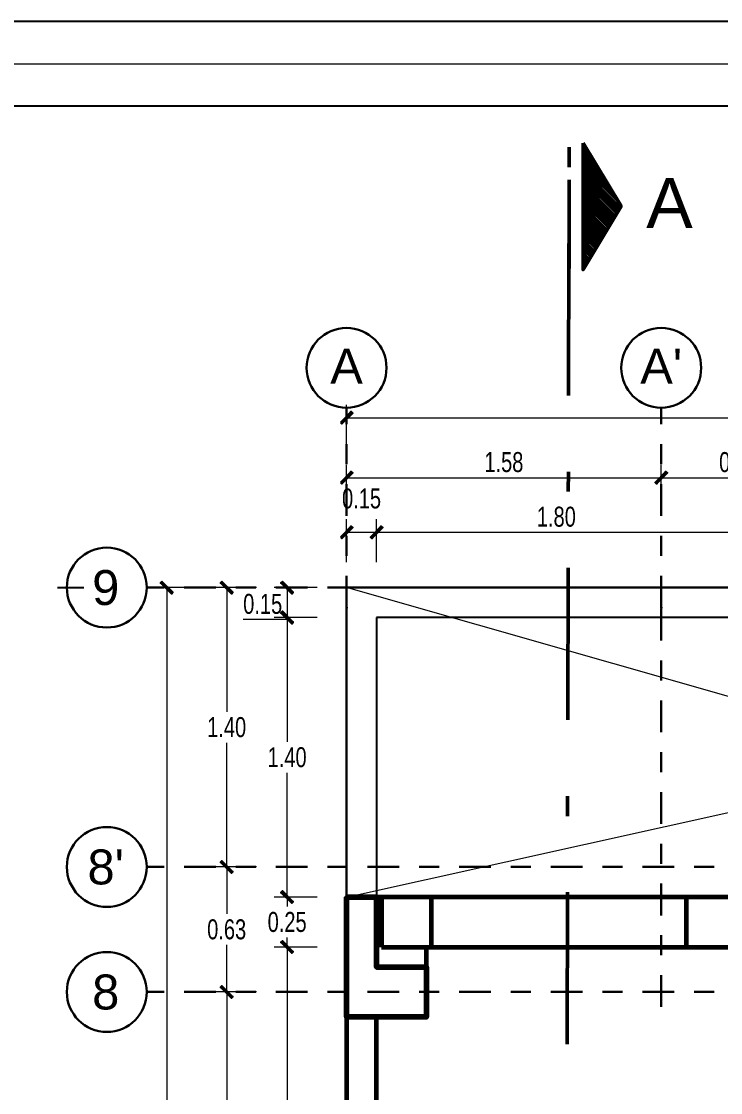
# Model space of a CAD drawing. Header units: millimetres. Extents: x 10610 to 10705, y -16613.7 to -16584.2.
# Drawn here: x 10623.5 to 10627, y -16589.57 to -16584.21 of the extents above; entities that cross this region are included whole.
import ezdxf
from ezdxf.enums import TextEntityAlignment as Align

# ---------------------------------------------------------------- set-up
doc = ezdxf.new("R2010")
doc.units = ezdxf.units.MM
for name, pattern in [('DASHDOTX2', [50.8, 25.4, -12.7, 0, -12.7]), ('HIDDEN', [0.375, 0.25, -0.125]), ('Punto & Rayas', [0.335139, 0.15875, -0.088194, 0, -0.088194])]:
    doc.linetypes.add(name, pattern=pattern)
doc.layers.add('0.2', color=2, linetype='Continuous')
doc.layers.add('Nuevo_Estructura - Forjados', color=7, linetype='Continuous')
for name, color, linetype, lineweight in [('0.6', 252, 'Continuous', 50), ('COLUMNAS', 6, 'Continuous', 20), ('Muro Alto', 1, 'Continuous', 80), ('P6', 255, 'Continuous', 20)]:
    doc.layers.add(name, color=color, linetype=linetype, lineweight=lineweight)
doc.layers.add('Nuevo_Estructura - Forjados_Pluma_Nº__209', color=7, linetype='Continuous', lineweight=30, true_color=0x3e4f7b)
doc.layers.add('Nuevo_Estructura - Forjados_Pluma_Nº__219', color=7, linetype='Continuous', lineweight=13, true_color=0x404b6a)
doc.styles.add('Estilo_Generado_1', font='arial.ttf')
doc.styles.add('mahico', font='GOTHIC.TTF', dxfattribs={"width": 0.75})
doc.styles.add('TEXTO PRINCIPAL', font='swissek.ttf', dxfattribs={"height": 0.15})
doc.dimstyles.new('Copia de 50 P', dxfattribs={"dimtxt": 0.1, "dimasz": 0.01, "dimexe": 0.065, "dimexo": 0.0625, "dimgap": 0.025, "dimtad": 1, "dimtih": 1, "dimtoh": 1, "dimzin": 0, "dimdsep": 46, "dimtxsty": 'mahico', "dimblk": 'pa cotas', "dimcen": 0.09, "dimdle": 0.3, "dimclrd": 256, "dimclre": 256, "dimclrt": 256, "dimadec": 0, "dimazin": 0, "dimtfac": 1, "dimtofl": 0, "dimtmove": 0, "dimatfit": 3, "dimfxl": 0.15, "dimfxlon": 1, "dimtolj": 1, "dimtzin": 0, "dimlwd": 5, "dimlwe": 5, "dimarcsym": 0})

# ---------------------------------------------------------------- blocks, each defined once
blk = doc.blocks.new('*X335')
at = {"color": 0}
for p, q in [((-18.3448, 8.7763), (-18.3299, 8.7912)), ((-18.3395, 8.7851), (-18.3299, 8.7947)), ((-18.3342, 8.794), (-18.3299, 8.7983)), ((-18.3713, 8.7321), (-18.3299, 8.7735)), ((-18.366, 8.7409), (-18.3299, 8.777)), ((-18.3607, 8.7498), (-18.3299, 8.7806)), ((-18.3554, 8.7586), (-18.3299, 8.7841)), ((-18.3501, 8.7674), (-18.3299, 8.7877)), ((-18.3892, 8.7), (-18.3299, 8.7594)), ((-18.3879, 8.6978), (-18.3299, 8.7558)), ((-18.3872, 8.7056), (-18.3299, 8.7629)), ((-18.3819, 8.7144), (-18.3299, 8.7664)), ((-18.3766, 8.7232), (-18.3299, 8.77)), ((-18.3866, 8.6956), (-18.3299, 8.7523)), ((-18.3853, 8.6934), (-18.3299, 8.7488)), ((-18.3839, 8.6912), (-18.3299, 8.7452)), ((-18.3826, 8.689), (-18.3299, 8.7417)), ((-18.3813, 8.6868), (-18.3299, 8.7382)), ((-18.3799, 8.6846), (-18.3299, 8.7346)), ((-18.3786, 8.6824), (-18.3299, 8.7311)), ((-18.3773, 8.6801), (-18.3299, 8.7276)), ((-18.376, 8.6779), (-18.3299, 8.724)), ((-18.3746, 8.6757), (-18.3299, 8.7205)), ((-18.3733, 8.6735), (-18.3299, 8.7169)), ((-18.372, 8.6713), (-18.3299, 8.7134)), ((-18.3707, 8.6691), (-18.3299, 8.7099)), ((-18.3693, 8.6669), (-18.3299, 8.7063)), ((-18.368, 8.6647), (-18.3299, 8.7028)), ((-18.3667, 8.6625), (-18.3299, 8.6993)), ((-18.3654, 8.6603), (-18.3299, 8.6957)), ((-18.364, 8.658), (-18.3299, 8.6922)), ((-18.3627, 8.6558), (-18.3299, 8.6887)), ((-18.3614, 8.6536), (-18.3299, 8.6851)), ((-18.3601, 8.6514), (-18.3299, 8.6816)), ((-18.3587, 8.6492), (-18.3299, 8.6781)), ((-18.3574, 8.647), (-18.3299, 8.6745)), ((-18.3561, 8.6448), (-18.3299, 8.671)), ((-18.3548, 8.6426), (-18.3299, 8.6674)), ((-18.3534, 8.6404), (-18.3299, 8.6639)), ((-18.3521, 8.6382), (-18.3299, 8.6604)), ((-18.3508, 8.6359), (-18.3299, 8.6568)), ((-18.3495, 8.6337), (-18.3299, 8.6533)), ((-18.3481, 8.6315), (-18.3299, 8.6498)), ((-18.3468, 8.6293), (-18.3299, 8.6462)), ((-18.3455, 8.6271), (-18.3299, 8.6427)), ((-18.3442, 8.6249), (-18.3299, 8.6392)), ((-18.3428, 8.6227), (-18.3299, 8.6356)), ((-18.3415, 8.6205), (-18.3299, 8.6321)), ((-18.3402, 8.6183), (-18.3299, 8.6286)), ((-18.3388, 8.6161), (-18.3299, 8.625)), ((-18.3375, 8.6139), (-18.3299, 8.6215)), ((-18.3362, 8.6116), (-18.3299, 8.6179)), ((-18.3349, 8.6094), (-18.3299, 8.6144)), ((-18.3335, 8.6072), (-18.3299, 8.6109)), ((-18.3322, 8.605), (-18.3299, 8.6073)), ((-18.3309, 8.6028), (-18.3299, 8.6038))]:
    blk.add_line(p, q, dxfattribs=at)
blk = doc.blocks.new('INDC')
at = {"layer": '0.6', "linetype": 'DASHDOTX2', "ltscale": 0.005}
blk.add_line((-0.0202, -0.0891), (-0.0202, 0.0893), dxfattribs=at)
at = {"layer": '0.6'}
blk.add_lwpolyline([(0, 0.0909), (0, -0.0909), (0.0545, 0)], close=True, dxfattribs=at)
at = {"xscale": -0.9085966123466278, "yscale": 0.9085966123466278, "zscale": 0.9085966123460401}
blk.add_blockref('*X335', (-16.6545, -7.9058), dxfattribs=at)
blk = doc.blocks.new('hjygfvdc')
at = {"layer": '0.6', "linetype": 'DASHDOTX2', "ltscale": 0.03}
blk.add_line((3030.3432, 68.8445), (3030.3974, 92.8394), dxfattribs=at)
at = {"layer": '0.2', "xscale": 3.485268437144879, "yscale": 3.485268437144879, "zscale": 3.485268437144879}
blk.add_blockref('INDC', (3030.4678, 92.528), dxfattribs=at)
at = {"color": 252, "style": 'TEXTO PRINCIPAL'}
blk.add_text('A', height=0.25, dxfattribs=at).set_placement((3030.8999, 92.5445), align=Align.MIDDLE)
blk = doc.blocks.new('REVREER')
at = {"layer": 'COLUMNAS', "color": 1, "lineweight": 80, "ltscale": 0.2}
blk.add_lwpolyline([(10629.8229, -16629.1036), (10629.9729, -16629.1036), (10629.9729, -16629.4536), (10630.2229, -16629.4536), (10630.2229, -16629.7036), (10629.8229, -16629.7036), (10629.8229, -16629.1036)], dxfattribs=at)
at = {"layer": 'Muro Alto', "color": 6, "linetype": 'HIDDEN', "lineweight": 60}
for points in [[(10629.9979, -16629.3536), (10630.2479, -16629.3536), (10630.2479, -16629.1036), (10629.9979, -16629.1036)], [(10631.5229, -16629.3536), (10631.7729, -16629.3536), (10631.7729, -16629.1036), (10631.5229, -16629.1036)]]:
    blk.add_lwpolyline(points, close=True, dxfattribs=at)
blk = doc.blocks.new('HTRHTRHTR')
for p, q in [((4244.53, 437.54), (3391.88, 437.54)), ((4235.83, 428.85), (3400.57, 428.85))]:
    blk.add_line(p, q)
at = {"layer": 'P6', "color": 7}
blk.add_line((3396.22, 433.19), (4240.18, 433.19), dxfattribs=at)
blk = doc.blocks.new('Marcador de red estándar')
at = {"layer": 'Nuevo_Estructura - Forjados_Pluma_Nº__209', "color": 167, "linetype": 'Punto & Rayas', "lineweight": 30, "true_color": 0x3e4f7b}
for p, q in [((7.9, 0), (9.9, 0)), ((9.9, 0), (10.9, 0))]:
    blk.add_line(p, q, dxfattribs=at)
at = {"layer": 'Nuevo_Estructura - Forjados_Pluma_Nº__209', "color": 167, "linetype": 'Continuous', "lineweight": 30, "true_color": 0x3e4f7b}
blk.add_circle((11.1, 0), 0.2, dxfattribs=at)
at = {"layer": 'Nuevo_Estructura - Forjados_Pluma_Nº__209', "color": 167, "linetype": 'Punto & Rayas', "lineweight": 30, "true_color": 0x3e4f7b}
blk.add_point((9.9, 0), dxfattribs=at)
blk.add_point((9.9, 0), dxfattribs=at)
at = {"layer": 'Nuevo_Estructura - Forjados_Pluma_Nº__219', "color": 167, "lineweight": 13, "true_color": 0x404b6a, "style": 'Estilo_Generado_1'}
for tag, p in [('AC_MarkerText_1_0', (-10.9725, -0.04)), ('AC_MarkerText_1_1', (11.2275, -0.04))]:
    blk.add_attdef(tag, text='', height=0.175, rotation=270, dxfattribs=at).set_placement(p, align=Align.TOP_CENTER)
blk = doc.blocks.new('pa cotas')
h = blk.add_hatch(color=256)
h.paths.add_polyline_path([(2.38, 3.09), (-3.09, -2.38), (-2.38, -3.09)])
h.paths.add_polyline_path([(3.09, 2.38), (2.38, 3.09), (-2.38, -3.09)])
blk.add_line((-2.38, -3.09), (2.38, 3.09))
blk.add_lwpolyline([(3.09, 2.38), (2.38, 3.09), (-3.09, -2.38), (-2.38, -3.09)], close=True)
blk = doc.blocks.new('*D659')
at = {"lineweight": 5, "transparency": 16777216}
for p, q in [((10599.7027, -16552.1931), (10599.4877, -16552.1931)), ((10599.5527, -16552.2031), (10599.5527, -16562.1156)), ((10599.5527, -16572.1831), (10599.5527, -16562.2706)), ((10599.5527, -16572.1931), (10599.4877, -16572.1931))]:
    blk.add_line(p, q, dxfattribs=at)
at = {"layer": 'Defpoints', "color": 0, "transparency": 16777216}
for p in [(10600.4527, -16552.1931), (10599.5527, -16572.1931), (10599.5527, -16572.1931)]:
    blk.add_point(p, dxfattribs=at)
at = {"lineweight": 5, "transparency": 16777216, "xscale": 0.01, "yscale": 0.01, "zscale": 0.01}
for p, rotation in [((10599.5527, -16552.1931), 90), ((10599.5527, -16572.1931), 270)]:
    blk.add_blockref('pa cotas', p, dxfattribs=dict(at, rotation=rotation))
at = {"transparency": 16777216, "insert": (10599.5527, -16562.1931), "char_height": 0.1, "attachment_point": 5, "style": 'mahico'}
blk.add_mtext('\\A1;20.00', dxfattribs=at)
blk = doc.blocks.new('Marcador de red estándar_2')
at = {"layer": 'Nuevo_Estructura - Forjados_Pluma_Nº__209', "color": 167, "linetype": 'Punto & Rayas', "lineweight": 30, "true_color": 0x3e4f7b}
for p, q in [((-0.9423, 0), (-4.5, 0)), ((0.9423, 0), (4.5, 0))]:
    blk.add_line(p, q, dxfattribs=at)
at = {"layer": 'Nuevo_Estructura - Forjados_Pluma_Nº__209', "color": 167, "linetype": 'Continuous', "lineweight": 30, "true_color": 0x3e4f7b}
for centre in [(-4.7, 0), (4.7, 0)]:
    blk.add_circle(centre, 0.2, dxfattribs=at)
at = {"layer": 'Nuevo_Estructura - Forjados_Pluma_Nº__209', "color": 167, "linetype": 'Punto & Rayas', "lineweight": 30, "true_color": 0x3e4f7b}
blk.add_point((0.9423, 0), dxfattribs=at)
blk.add_point((0.9423, 0), dxfattribs=at)
at = {"layer": 'Nuevo_Estructura - Forjados_Pluma_Nº__219', "color": 167, "lineweight": 13, "true_color": 0x404b6a, "style": 'Estilo_Generado_1'}
for tag, p in [('AC_MarkerText_1_0', (-4.7, -0.1675)), ('AC_MarkerText_1_1', (4.7, -0.1675))]:
    blk.add_attdef(tag, text='', height=0.175, rotation=180, dxfattribs=at).set_placement(p, align=Align.TOP_CENTER)
blk = doc.blocks.new('*D676')
at = {"lineweight": 5, "transparency": 16777216}
for p, q in [((10600.4527, -16551.4931), (10600.4527, -16551.2781)), ((10607.4527, -16551.3431), (10607.4527, -16551.2781)), ((10600.4627, -16551.3431), (10607.4427, -16551.3431))]:
    blk.add_line(p, q, dxfattribs=at)
at = {"layer": 'Defpoints', "color": 0, "transparency": 16777216}
for p in [(10607.4527, -16551.3431), (10607.4527, -16551.3431), (10600.4527, -16552.2431)]:
    blk.add_point(p, dxfattribs=at)
at = {"lineweight": 5, "transparency": 16777216, "xscale": 0.01, "yscale": 0.01, "zscale": 0.01, "rotation": 180}
blk.add_blockref('pa cotas', (10600.4527, -16551.3431), dxfattribs=at)
at = {"lineweight": 5, "transparency": 16777216, "xscale": 0.01, "yscale": 0.01, "zscale": 0.01}
blk.add_blockref('pa cotas', (10607.4527, -16551.3431), dxfattribs=at)
at = {"transparency": 16777216, "insert": (10603.9527, -16551.2656), "char_height": 0.1, "attachment_point": 5, "style": 'mahico'}
blk.add_mtext('\\A1;7.00', dxfattribs=at)
blk = doc.blocks.new('*D677')
at = {"lineweight": 5, "transparency": 16777216}
for p, q in [((10602.0277, -16551.7931), (10602.0277, -16551.5781)), ((10602.8027, -16551.7931), (10602.8027, -16551.5781)), ((10602.0377, -16551.6431), (10602.7927, -16551.6431))]:
    blk.add_line(p, q, dxfattribs=at)
at = {"layer": 'Defpoints', "color": 0, "transparency": 16777216}
for p in [(10602.8027, -16551.6431), (10602.0277, -16552.1931), (10602.8027, -16552.1931)]:
    blk.add_point(p, dxfattribs=at)
at = {"lineweight": 5, "transparency": 16777216, "xscale": 0.01, "yscale": 0.01, "zscale": 0.01, "rotation": 180}
blk.add_blockref('pa cotas', (10602.0277, -16551.6431), dxfattribs=at)
at = {"lineweight": 5, "transparency": 16777216, "xscale": 0.01, "yscale": 0.01, "zscale": 0.01}
blk.add_blockref('pa cotas', (10602.8027, -16551.6431), dxfattribs=at)
at = {"transparency": 16777216, "insert": (10602.4152, -16551.5656), "char_height": 0.1, "attachment_point": 5, "style": 'mahico'}
blk.add_mtext('\\A1;0.77', dxfattribs=at)
blk = doc.blocks.new('*D682')
at = {"lineweight": 5, "transparency": 16777216}
for p, q in [((10600.0027, -16552.1931), (10599.7877, -16552.1931)), ((10599.8527, -16552.2031), (10599.8527, -16552.815)), ((10599.8527, -16553.582), (10599.8527, -16552.9701)), ((10600.0027, -16553.592), (10599.7877, -16553.592))]:
    blk.add_line(p, q, dxfattribs=at)
at = {"layer": 'Defpoints', "color": 0, "transparency": 16777216}
for p in [(10600.4527, -16552.1931), (10599.8527, -16553.592), (10600.4527, -16553.592)]:
    blk.add_point(p, dxfattribs=at)
at = {"lineweight": 5, "transparency": 16777216, "xscale": 0.01, "yscale": 0.01, "zscale": 0.01}
for p, rotation in [((10599.8527, -16552.1931), 90), ((10599.8527, -16553.592), 270)]:
    blk.add_blockref('pa cotas', p, dxfattribs=dict(at, rotation=rotation))
at = {"transparency": 16777216, "insert": (10599.8527, -16552.8925), "char_height": 0.1, "attachment_point": 5, "style": 'mahico'}
blk.add_mtext('\\A1;1.40', dxfattribs=at)
blk = doc.blocks.new('*D683')
at = {"lineweight": 5, "transparency": 16777216}
for p, q in [((10600.0027, -16553.592), (10599.7877, -16553.592)), ((10599.8527, -16553.602), (10599.8527, -16553.8275)), ((10599.8527, -16554.2081), (10599.8527, -16553.9826)), ((10600.0027, -16554.2181), (10599.7877, -16554.2181))]:
    blk.add_line(p, q, dxfattribs=at)
at = {"layer": 'Defpoints', "color": 0, "transparency": 16777216}
for p in [(10600.4527, -16553.592), (10599.8527, -16554.2181), (10600.4527, -16554.2181)]:
    blk.add_point(p, dxfattribs=at)
at = {"lineweight": 5, "transparency": 16777216, "xscale": 0.01, "yscale": 0.01, "zscale": 0.01}
for p, rotation in [((10599.8527, -16553.592), 90), ((10599.8527, -16554.2181), 270)]:
    blk.add_blockref('pa cotas', p, dxfattribs=dict(at, rotation=rotation))
at = {"transparency": 16777216, "insert": (10599.8527, -16553.905), "char_height": 0.1, "attachment_point": 5, "style": 'mahico'}
blk.add_mtext('\\A1;0.63', dxfattribs=at)
blk = doc.blocks.new('*D684')
at = {"lineweight": 5, "transparency": 16777216}
for p, q in [((10600.0027, -16554.2181), (10599.7877, -16554.2181)), ((10599.8527, -16554.2281), (10599.8527, -16556.0156)), ((10599.8527, -16557.9581), (10599.8527, -16556.1706)), ((10600.0027, -16557.9681), (10599.7877, -16557.9681))]:
    blk.add_line(p, q, dxfattribs=at)
at = {"layer": 'Defpoints', "color": 0, "transparency": 16777216}
for p in [(10600.4527, -16554.2181), (10599.8527, -16557.9681), (10600.4527, -16557.9681)]:
    blk.add_point(p, dxfattribs=at)
at = {"lineweight": 5, "transparency": 16777216, "xscale": 0.01, "yscale": 0.01, "zscale": 0.01}
for p, rotation in [((10599.8527, -16554.2181), 90), ((10599.8527, -16557.9681), 270)]:
    blk.add_blockref('pa cotas', p, dxfattribs=dict(at, rotation=rotation))
at = {"transparency": 16777216, "insert": (10599.8527, -16556.0931), "char_height": 0.1, "attachment_point": 5, "style": 'mahico'}
blk.add_mtext('\\A1;3.75', dxfattribs=at)
blk = doc.blocks.new('*D694')
at = {"lineweight": 5, "transparency": 16777216}
for p, q in [((10600.4527, -16551.7931), (10600.4527, -16551.5781)), ((10602.0277, -16551.7931), (10602.0277, -16551.5781)), ((10600.4627, -16551.6431), (10602.0177, -16551.6431))]:
    blk.add_line(p, q, dxfattribs=at)
at = {"layer": 'Defpoints', "color": 0, "transparency": 16777216}
for p in [(10602.0277, -16551.6431), (10602.0277, -16552.1931), (10600.4527, -16552.2431)]:
    blk.add_point(p, dxfattribs=at)
at = {"lineweight": 5, "transparency": 16777216, "xscale": 0.01, "yscale": 0.01, "zscale": 0.01, "rotation": 180}
blk.add_blockref('pa cotas', (10600.4527, -16551.6431), dxfattribs=at)
at = {"lineweight": 5, "transparency": 16777216, "xscale": 0.01, "yscale": 0.01, "zscale": 0.01}
blk.add_blockref('pa cotas', (10602.0277, -16551.6431), dxfattribs=at)
at = {"transparency": 16777216, "insert": (10601.2402, -16551.5656), "char_height": 0.1, "attachment_point": 5, "style": 'mahico'}
blk.add_mtext('\\A1;1.58', dxfattribs=at)
blk = doc.blocks.new('*D699')
at = {"lineweight": 5, "transparency": 16777216}
for p, q in [((10625.1234, -16586.9169), (10625.1234, -16586.7019)), ((10625.2734, -16586.9169), (10625.2734, -16586.7019)), ((10625.1334, -16586.7669), (10625.2634, -16586.7669))]:
    blk.add_line(p, q, dxfattribs=at)
at = {"layer": 'Defpoints', "color": 0, "transparency": 16777216}
for p in [(10625.2734, -16586.7669), (10625.1234, -16587.0435), (10625.2734, -16587.0435)]:
    blk.add_point(p, dxfattribs=at)
at = {"lineweight": 5, "transparency": 16777216, "xscale": 0.01, "yscale": 0.01, "zscale": 0.01, "rotation": 180}
blk.add_blockref('pa cotas', (10625.1234, -16586.7669), dxfattribs=at)
at = {"lineweight": 5, "transparency": 16777216, "xscale": 0.01, "yscale": 0.01, "zscale": 0.01}
blk.add_blockref('pa cotas', (10625.2734, -16586.7669), dxfattribs=at)
at = {"transparency": 16777216, "insert": (10625.1984, -16586.5981), "char_height": 0.1, "attachment_point": 5, "style": 'mahico'}
blk.add_mtext('\\A1;0.15', dxfattribs=at)
blk = doc.blocks.new('*D700')
at = {"lineweight": 5, "transparency": 16777216}
for p, q in [((10624.9759, -16587.0435), (10624.7609, -16587.0435)), ((10624.8259, -16587.0535), (10624.8259, -16587.1835)), ((10624.8259, -16587.2035), (10624.6063, -16587.2035)), ((10624.9759, -16587.1935), (10624.7609, -16587.1935)), ((10624.8259, -16587.1935), (10624.8259, -16587.2035))]:
    blk.add_line(p, q, dxfattribs=at)
at = {"layer": 'Defpoints', "color": 0, "transparency": 16777216}
for p in [(10625.1234, -16587.0435), (10624.8259, -16587.1935), (10625.2734, -16587.1935)]:
    blk.add_point(p, dxfattribs=at)
at = {"lineweight": 5, "transparency": 16777216, "xscale": 0.01, "yscale": 0.01, "zscale": 0.01}
for p, rotation in [((10624.8259, -16587.0435), 90), ((10624.8259, -16587.1935), 270)]:
    blk.add_blockref('pa cotas', p, dxfattribs=dict(at, rotation=rotation))
at = {"transparency": 16777216, "insert": (10624.7036, -16587.126), "char_height": 0.1, "attachment_point": 5, "style": 'mahico'}
blk.add_mtext('\\A1;0.15', dxfattribs=at)
blk = doc.blocks.new('*D748')
at = {"lineweight": 5, "transparency": 16777216}
for p, q in [((10625.2734, -16586.9169), (10625.2734, -16586.7019)), ((10627.0734, -16586.9169), (10627.0734, -16586.7019)), ((10625.2834, -16586.7669), (10627.0634, -16586.7669))]:
    blk.add_line(p, q, dxfattribs=at)
at = {"layer": 'Defpoints', "color": 0, "transparency": 16777216}
for p in [(10627.0734, -16586.7669), (10625.2734, -16587.0435), (10627.0734, -16588.5935)]:
    blk.add_point(p, dxfattribs=at)
at = {"lineweight": 5, "transparency": 16777216, "xscale": 0.01, "yscale": 0.01, "zscale": 0.01, "rotation": 180}
blk.add_blockref('pa cotas', (10625.2734, -16586.7669), dxfattribs=at)
at = {"lineweight": 5, "transparency": 16777216, "xscale": 0.01, "yscale": 0.01, "zscale": 0.01}
blk.add_blockref('pa cotas', (10627.0734, -16586.7669), dxfattribs=at)
at = {"transparency": 16777216, "insert": (10626.1734, -16586.6894), "char_height": 0.1, "attachment_point": 5, "style": 'mahico'}
blk.add_mtext('\\A1;1.80', dxfattribs=at)
blk = doc.blocks.new('*D773')
at = {"lineweight": 5, "transparency": 16777216}
for p, q in [((10624.9759, -16587.1935), (10624.7609, -16587.1935)), ((10624.8259, -16587.2035), (10624.8259, -16587.816)), ((10624.8259, -16588.5835), (10624.8259, -16587.971)), ((10624.9759, -16588.5935), (10624.7609, -16588.5935))]:
    blk.add_line(p, q, dxfattribs=at)
at = {"layer": 'Defpoints', "color": 0, "transparency": 16777216}
for p in [(10625.2734, -16587.1935), (10624.8259, -16588.5935), (10625.1234, -16588.5935)]:
    blk.add_point(p, dxfattribs=at)
at = {"lineweight": 5, "transparency": 16777216, "xscale": 0.01, "yscale": 0.01, "zscale": 0.01}
for p, rotation in [((10624.8259, -16587.1935), 90), ((10624.8259, -16588.5935), 270)]:
    blk.add_blockref('pa cotas', p, dxfattribs=dict(at, rotation=rotation))
at = {"transparency": 16777216, "insert": (10624.8259, -16587.8935), "char_height": 0.1, "attachment_point": 5, "style": 'mahico'}
blk.add_mtext('\\A1;1.40', dxfattribs=at)
blk = doc.blocks.new('*D774')
at = {"lineweight": 5, "transparency": 16777216}
for p, q in [((10624.9759, -16588.5935), (10624.7609, -16588.5935)), ((10624.8259, -16588.6035), (10624.8259, -16588.641)), ((10624.8259, -16588.8335), (10624.8259, -16588.796)), ((10624.9759, -16588.8435), (10624.7609, -16588.8435))]:
    blk.add_line(p, q, dxfattribs=at)
at = {"layer": 'Defpoints', "color": 0, "transparency": 16777216}
for p in [(10625.1234, -16588.5935), (10624.8259, -16588.8435), (10625.5234, -16588.8435)]:
    blk.add_point(p, dxfattribs=at)
at = {"lineweight": 5, "transparency": 16777216, "xscale": 0.01, "yscale": 0.01, "zscale": 0.01}
for p, rotation in [((10624.8259, -16588.5935), 90), ((10624.8259, -16588.8435), 270)]:
    blk.add_blockref('pa cotas', p, dxfattribs=dict(at, rotation=rotation))
at = {"transparency": 16777216, "insert": (10624.8259, -16588.7185), "char_height": 0.1, "attachment_point": 5, "style": 'mahico'}
blk.add_mtext('\\A1;0.25', dxfattribs=at)
blk = doc.blocks.new('*D775')
at = {"lineweight": 5, "transparency": 16777216}
for p, q in [((10624.9759, -16588.8435), (10624.7609, -16588.8435)), ((10624.8259, -16588.8535), (10624.8259, -16590.641)), ((10624.8259, -16592.5835), (10624.8259, -16590.796)), ((10624.9759, -16592.5935), (10624.7609, -16592.5935))]:
    blk.add_line(p, q, dxfattribs=at)
at = {"layer": 'Defpoints', "color": 0, "transparency": 16777216}
for p in [(10625.5234, -16588.8435), (10624.8259, -16592.5935), (10625.2734, -16592.5935)]:
    blk.add_point(p, dxfattribs=at)
at = {"lineweight": 5, "transparency": 16777216, "xscale": 0.01, "yscale": 0.01, "zscale": 0.01}
for p, rotation in [((10624.8259, -16588.8435), 90), ((10624.8259, -16592.5935), 270)]:
    blk.add_blockref('pa cotas', p, dxfattribs=dict(at, rotation=rotation))
at = {"transparency": 16777216, "insert": (10624.8259, -16590.7185), "char_height": 0.1, "attachment_point": 5, "style": 'mahico'}
blk.add_mtext('\\A1;3.75', dxfattribs=at)
blk = doc.blocks.new('fdvfvfdvdf')
at = {"layer": 'Nuevo_Estructura - Forjados', "color": 8, "linetype": 'Continuous', "lineweight": 15}
ref = blk.add_blockref('Marcador de red estándar', (10600.4527, -16562.1931), dxfattribs=dict(at, rotation=90))
ref.add_attrib('AC_MarkerText_1_1', 'A', dxfattribs={"layer": 'Nuevo_Estructura - Forjados_Pluma_Nº__219', "color": 167, "lineweight": 13, "true_color": 0x404b6a, "height": 0.175, "style": 'Estilo_Generado_1'}).set_placement((10600.4527, -16550.9973), align=Align.TOP_CENTER)
ref = blk.add_blockref('Marcador de red estándar', (10602.0277, -16562.1931), dxfattribs=dict(at, rotation=90))
ref.add_attrib('AC_MarkerText_1_1', "A'", dxfattribs={"layer": 'Nuevo_Estructura - Forjados_Pluma_Nº__219', "color": 167, "lineweight": 13, "true_color": 0x404b6a, "height": 0.175, "style": 'Estilo_Generado_1'}).set_placement((10602.0277, -16550.9973), align=Align.TOP_CENTER)
ref = blk.add_blockref('Marcador de red estándar_2', (10603.9527, -16552.1931), dxfattribs=dict(at, rotation=180))
ref.add_attrib('AC_MarkerText_1', '9', dxfattribs={"layer": 'Nuevo_Estructura - Forjados_Pluma_Nº__219', "color": 167, "lineweight": 13, "true_color": 0x404b6a, "height": 0.175, "style": 'Estilo_Generado_1'}).set_placement((10608.6454, -16552.1056), align=Align.TOP_CENTER)
ref.add_attrib('AC_MarkerText_1_1', '9', dxfattribs={"layer": 'Nuevo_Estructura - Forjados_Pluma_Nº__219', "color": 167, "lineweight": 13, "true_color": 0x404b6a, "height": 0.175, "style": 'Estilo_Generado_1'}).set_placement((10599.2473, -16552.1056), align=Align.TOP_CENTER)
ref = blk.add_blockref('Marcador de red estándar_2', (10603.9527, -16553.592), dxfattribs=dict(at, rotation=180))
ref.add_attrib('AC_MarkerText_1', "8'", dxfattribs={"layer": 'Nuevo_Estructura - Forjados_Pluma_Nº__219', "color": 167, "lineweight": 13, "true_color": 0x404b6a, "height": 0.175, "style": 'Estilo_Generado_1'}).set_placement((10608.6454, -16553.5045), align=Align.TOP_CENTER)
ref.add_attrib('AC_MarkerText_1_1', "8'", dxfattribs={"layer": 'Nuevo_Estructura - Forjados_Pluma_Nº__219', "color": 167, "lineweight": 13, "true_color": 0x404b6a, "height": 0.175, "style": 'Estilo_Generado_1'}).set_placement((10599.2473, -16553.5045), align=Align.TOP_CENTER)
ref = blk.add_blockref('Marcador de red estándar_2', (10603.9527, -16554.2181), dxfattribs=dict(at, rotation=180))
ref.add_attrib('AC_MarkerText_1', '8', dxfattribs={"layer": 'Nuevo_Estructura - Forjados_Pluma_Nº__219', "color": 167, "lineweight": 13, "true_color": 0x404b6a, "height": 0.175, "style": 'Estilo_Generado_1'}).set_placement((10608.6454, -16554.1306), align=Align.TOP_CENTER)
ref.add_attrib('AC_MarkerText_1_1', '8', dxfattribs={"layer": 'Nuevo_Estructura - Forjados_Pluma_Nº__219', "color": 167, "lineweight": 13, "true_color": 0x404b6a, "height": 0.175, "style": 'Estilo_Generado_1'}).set_placement((10599.2473, -16554.1306), align=Align.TOP_CENTER)
dim = blk.add_linear_dim(base=(10607.4527, -16551.3431), p1=(10600.4527, -16552.2431), p2=(10607.4527, -16551.3431), dimstyle='Copia de 50 P')
dim.commit()
dim.dimension.update_dxf_attribs({"geometry": '*D676', "text_midpoint": (10603.9527, -16551.2656)})
for base, p1, p2, picture, middle in [((10602.0277454531, -16551.643130556), (10600.4527454524, -16552.2431303854), (10602.0277454531, -16552.1931303854), '*D694', (10601.2402454527, -16551.5656152603)), ((10602.802745452, -16551.643130556), (10602.027745453, -16552.193130385), (10602.802745452, -16552.193130385), '*D677', (10602.415245453, -16551.56561526))]:
    dim = blk.add_linear_dim(base=base, p1=p1, p2=p2, dimstyle='Copia de 50 P', override={"dimtmove": 1})
    dim.commit()
    dim.dimension.update_dxf_attribs({"geometry": picture, "text_midpoint": middle})
dim = blk.add_linear_dim(base=(10599.5527, -16572.1931), p1=(10600.4527, -16552.1931), p2=(10599.5527, -16572.1931), angle=270, dimstyle='Copia de 50 P')
dim.commit()
dim.dimension.update_dxf_attribs({"geometry": '*D659', "text_midpoint": (10599.5527, -16562.1931)})
for base, p1, p2, picture, middle in [((10599.8527, -16553.592), (10600.4527, -16552.1931), (10600.4527, -16553.592), '*D682', (10599.8527, -16552.8925)), ((10599.8527, -16554.2181), (10600.4527, -16553.592), (10600.4527, -16554.2181), '*D683', (10599.8527, -16553.905)), ((10599.8527, -16557.9681), (10600.4527, -16554.2181), (10600.4527, -16557.9681), '*D684', (10599.8527, -16556.0931))]:
    dim = blk.add_linear_dim(base=base, p1=p1, p2=p2, angle=270, dimstyle='Copia de 50 P', override={"dimtmove": 1})
    dim.commit()
    dim.dimension.update_dxf_attribs({"geometry": picture, "text_midpoint": middle})

msp = doc.modelspace()

# ---------------------------------------------------------------- linework, layer by layer
for p, q in [((10623.6763, -16587.0435), (10623.8083, -16587.0435)), ((10632.1234, -16587.0435), (10625.1234, -16587.0435)), ((10625.1234, -16587.0435), (10625.1234, -16607.0435)), ((10631.9734, -16587.1935), (10625.2734, -16587.1935)), ((10625.2734, -16587.1935), (10625.2734, -16588.5935)), ((10626.9484, -16588.5935), (10625.1234, -16588.5935)), ((10626.9484, -16588.5935), (10625.2734, -16588.5935))]:
    msp.add_line(p, q)
at = {"color": 251, "lineweight": 9, "true_color": 0x636466}
for p, q in [((10632.1234, -16589.0435), (10625.1234, -16587.0435)), ((10625.1234, -16588.5935), (10632.1234, -16587.0435))]:
    msp.add_line(p, q, dxfattribs=at)
msp.add_lwpolyline([(10632.1234, -16589.0435), (10632.1234, -16607.0435), (10625.1234, -16607.0435), (10625.1234, -16587.0435), (10632.1234, -16587.0435), (10632.1234, -16589.0435)])
at = {"lineweight": 60}
msp.add_lwpolyline([(10629.0234, -16595.3935), (10629.0234, -16595.2435), (10627.4734, -16595.2435), (10627.4734, -16593.9935), (10627.3234, -16593.9935), (10627.3234, -16595.1435), (10625.2734, -16595.1435), (10625.2734, -16593.2435), (10627.4734, -16593.2435), (10627.4734, -16593.0935), (10625.4234, -16593.0935), (10625.4234, -16592.6935), (10625.2734, -16592.6935), (10625.2734, -16589.1935), (10625.5234, -16589.1935), (10625.5234, -16588.8435), (10627.0734, -16588.8435), (10627.0734, -16588.5935), (10625.1234, -16588.5935), (10625.1234, -16595.3935)], dxfattribs=at)

# ---------------------------------------------------------------- block references
at = {"color": 251, "lineweight": 60, "xscale": 0.04888415461454044, "yscale": 0.04888415461454044, "zscale": 0.04888415461454044}
msp.add_blockref('HTRHTRHTR', (10447.0777, -16605.5979), dxfattribs=at)
at = {"lineweight": 70}
msp.add_blockref('hjygfvdc', (7595.8398, -16677.6628), dxfattribs=at)
for name, p in [('fdvfvfdvdf', (24.6706, -34.8504)), ('REVREER', (-4.6995, 40.5101))]:
    msp.add_blockref(name, p)

# ---------------------------------------------------------------- dimensions: what is measured, and where the dimension line sits
dim = msp.add_linear_dim(base=(10625.2734, -16586.7669), p1=(10625.1234, -16587.0435), p2=(10625.2734, -16587.0435), dimstyle='Copia de 50 P', override={"dimtmove": 1})
dim.commit()
dim.dimension.update_dxf_attribs({"geometry": '*D699', "text_midpoint": (10625.1984, -16586.6756), "dimtype": 160})
dim = msp.add_linear_dim(base=(10627.0734, -16586.7669), p1=(10625.2734, -16587.0435), p2=(10627.0734, -16588.5935), dimstyle='Copia de 50 P', override={"dimtmove": 1})
dim.commit()
dim.dimension.update_dxf_attribs({"geometry": '*D748', "text_midpoint": (10626.1734, -16586.6894)})
dim = msp.add_linear_dim(base=(10624.8259, -16587.1935), p1=(10625.1234, -16587.0435), p2=(10625.2734, -16587.1935), angle=90, dimstyle='Copia de 50 P')
dim.commit()
dim.dimension.update_dxf_attribs({"geometry": '*D700', "text_midpoint": (10624.7036, -16587.126)})
for base, p1, p2, picture, middle in [((10624.8259, -16588.5935), (10625.2734, -16587.1935), (10625.1234, -16588.5935), '*D773', (10624.8259, -16587.8935)), ((10624.8259, -16588.8435), (10625.1234, -16588.5935), (10625.5234, -16588.8435), '*D774', (10624.8259, -16588.7185)), ((10624.8259, -16592.5935), (10625.5234, -16588.8435), (10625.2734, -16592.5935), '*D775', (10624.8259, -16590.7185))]:
    dim = msp.add_linear_dim(base=base, p1=p1, p2=p2, angle=90, dimstyle='Copia de 50 P', override={"dimtmove": 1})
    dim.commit()
    dim.dimension.update_dxf_attribs({"geometry": picture, "text_midpoint": middle})

doc.saveas('drawing.dxf')
